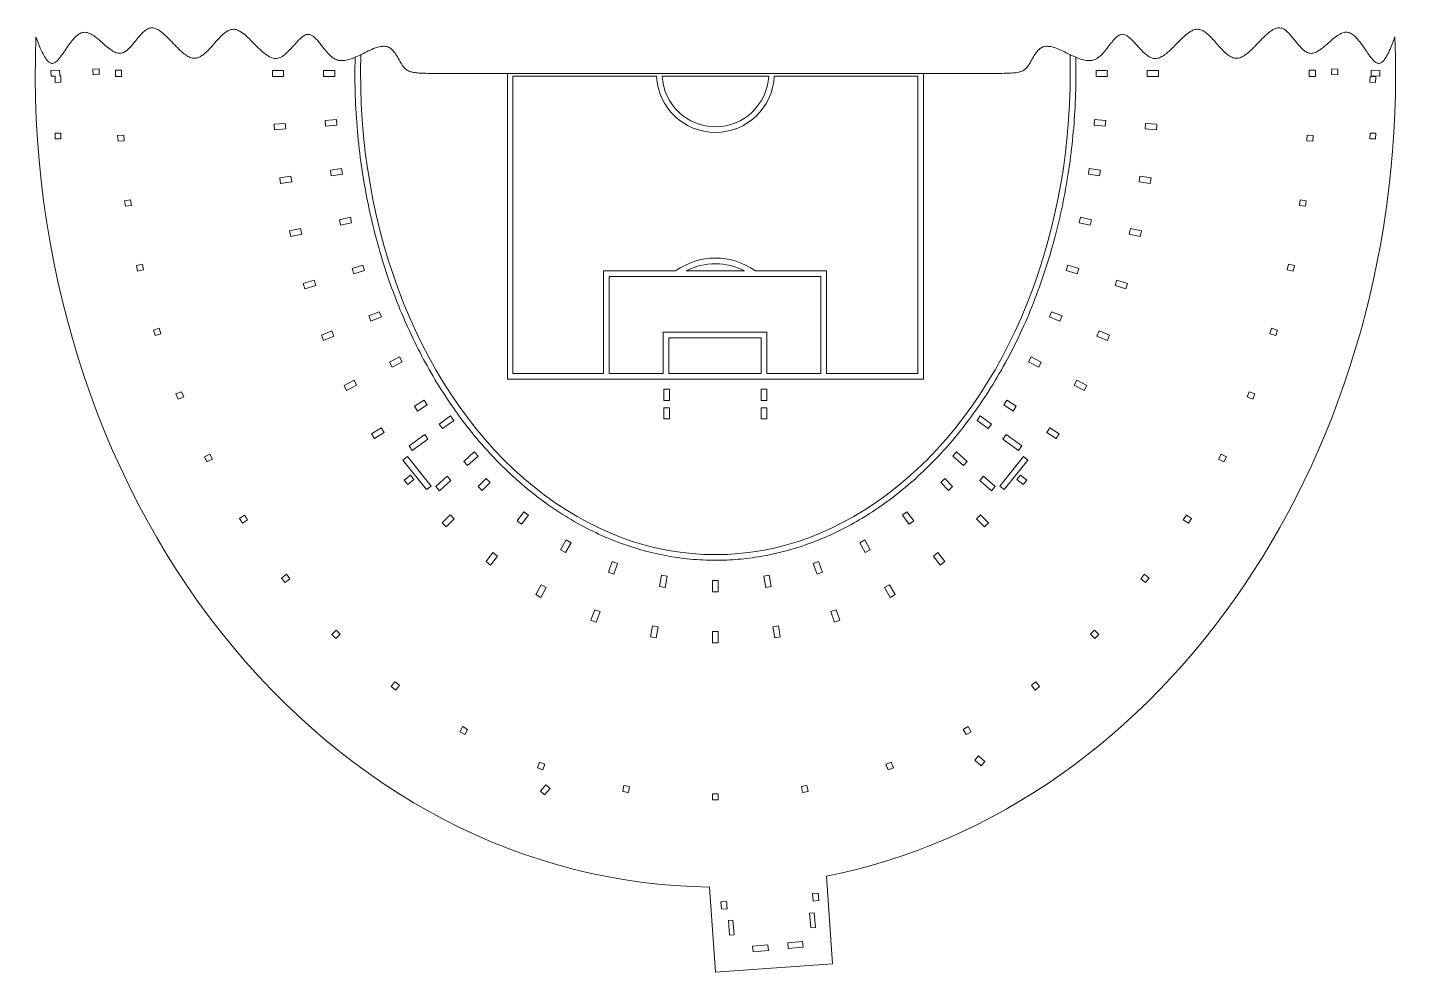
# Model space of a CAD drawing. Header units: millimetres. Extents: x -1576 to 2159, y -117 to 910.
# Drawn here: x -1576 to -840, y -117 to 385 of the extents above; entities that cross this region are included whole.
import ezdxf

# ---------------------------------------------------------------- set-up
doc = ezdxf.new("R2010")
doc.units = ezdxf.units.MM

msp = doc.modelspace()

# ---------------------------------------------------------------- linework, layer by layer
at = {"color": 7, "linetype": 'Continuous', "lineweight": 15}
for p, q in [((-1401.35, 369.21), (-1398.32, 370.62)), ((-1020.88, 370.62), (-1017.85, 369.21)), ((-1558.62, 362.31), (-1563.2, 362.16)), ((-1563.2, 362.16), (-1563.1, 359.16)), ((-1558.52, 359.31), (-1558.62, 362.31)), ((-1537.62, 363.02), (-1540.88, 362.91)), ((-1540.88, 362.91), (-1540.77, 359.92)), ((-1537.52, 360.03), (-1537.62, 363.02)), ((-1528.88, 362.3), (-1525.65, 362.3)), ((-1528.88, 362.01), (-1528.88, 362.3)), ((-1528.88, 362.01), (-1528.88, 362.01)), ((-1528.88, 362.01), (-1528.88, 360.66)), ((-1528.88, 359.3), (-1528.88, 360.66)), ((-1525.65, 362.3), (-1525.65, 360.66)), ((-1525.65, 359.01), (-1525.65, 360.66)), ((-1445.4, 362.28), (-1439.4, 362.28)), ((-1445.4, 362.04), (-1445.4, 362.28)), ((-1445.4, 362.04), (-1445.4, 362.04)), ((-1445.4, 362.04), (-1445.4, 360.66)), ((-1445.4, 359.28), (-1445.4, 360.66)), ((-1439.4, 362.28), (-1439.4, 360.66)), ((-1439.4, 359.04), (-1439.4, 360.66)), ((-1418.16, 362.27), (-1412.16, 362.27)), ((-1418.16, 362.04), (-1418.16, 362.27)), ((-1418.16, 362.04), (-1418.16, 362.04)), ((-1418.16, 362.04), (-1418.16, 360.66)), ((-1418.16, 359.27), (-1418.16, 360.66)), ((-1412.16, 362.27), (-1412.16, 360.66)), ((-1412.16, 359.05), (-1412.16, 360.66)), ((-1355.58, 360.66), (-1320.33, 360.66)), ((-1320.33, 360.66), (-1320.33, 198.07)), ((-1320.33, 360.66), (-1098.87, 360.66)), ((-1098.87, 360.66), (-1098.87, 198.07)), ((-1098.87, 360.66), (-1063.62, 360.66)), ((-1001.04, 362.27), (-1007.04, 362.27)), ((-1007.04, 362.27), (-1007.04, 360.66)), ((-1007.04, 359.05), (-1007.04, 360.66)), ((-1001.04, 362.04), (-1001.04, 362.27)), ((-1001.03, 362.04), (-1001.04, 360.66)), ((-1001.04, 362.04), (-1001.03, 362.04)), ((-1001.03, 359.27), (-1001.04, 360.66)), ((-973.8, 362.28), (-979.8, 362.28)), ((-979.8, 362.28), (-979.8, 360.66)), ((-979.8, 359.04), (-979.8, 360.66)), ((-973.8, 362.04), (-973.8, 362.28)), ((-973.8, 362.04), (-973.8, 360.66)), ((-973.8, 362.04), (-973.8, 362.04)), ((-973.8, 359.28), (-973.8, 360.66)), ((-893.55, 362.3), (-893.55, 360.66)), ((-890.32, 362.3), (-893.55, 362.3)), ((-893.55, 359.01), (-893.55, 360.66)), ((-890.32, 362.01), (-890.32, 362.3)), ((-890.32, 362.01), (-890.32, 360.66)), ((-890.32, 362.01), (-890.32, 362.01)), ((-890.32, 359.3), (-890.32, 360.66)), ((-881.57, 363.02), (-881.68, 360.03)), ((-878.32, 362.91), (-881.57, 363.02)), ((-878.43, 359.92), (-878.32, 362.91)), ((-860.58, 362.31), (-860.68, 359.31)), ((-856, 362.16), (-860.58, 362.31)), ((-856.1, 359.16), (-856, 362.16)), ((-1563.1, 359.16), (-1561.06, 359.23)), ((-1561.06, 359.23), (-1560.95, 355.85)), ((-1560.95, 355.85), (-1557.9, 355.94)), ((-1558, 359.31), (-1558.52, 359.31)), ((-1557.9, 355.94), (-1558, 359.31)), ((-1540.77, 359.92), (-1537.52, 360.03)), ((-1528.88, 359.3), (-1528.88, 359.3)), ((-1528.88, 359.3), (-1528.88, 359.01)), ((-1528.88, 359.01), (-1525.65, 359.01)), ((-1445.4, 359.28), (-1445.4, 359.28)), ((-1445.4, 359.28), (-1445.4, 359.04)), ((-1445.4, 359.04), (-1439.4, 359.04)), ((-1418.16, 359.27), (-1418.16, 359.27)), ((-1418.16, 359.27), (-1418.16, 359.04)), ((-1418.16, 359.04), (-1412.16, 359.05)), ((-1317.33, 359.16), (-1317.33, 201.07)), ((-1317.33, 359.16), (-1240.94, 359.16)), ((-1237.94, 359.16), (-1181.26, 359.16)), ((-1178.26, 359.16), (-1101.87, 359.16)), ((-1101.87, 359.16), (-1101.87, 201.07)), ((-1001.04, 359.04), (-1007.04, 359.05)), ((-1001.04, 359.27), (-1001.04, 359.04)), ((-1001.04, 359.27), (-1001.03, 359.27)), ((-973.8, 359.04), (-979.8, 359.04)), ((-973.8, 359.28), (-973.8, 359.04)), ((-973.8, 359.28), (-973.8, 359.28)), ((-890.32, 359.01), (-893.55, 359.01)), ((-890.32, 359.3), (-890.32, 359.01)), ((-890.32, 359.3), (-890.32, 359.3)), ((-881.68, 360.03), (-878.43, 359.92)), ((-861.21, 358.94), (-861.3, 355.94)), ((-861.3, 355.94), (-858.25, 355.85)), ((-858.15, 358.85), (-861.21, 358.94)), ((-860.68, 359.31), (-856.1, 359.16)), ((-858.25, 355.85), (-858.15, 358.85)), ((-1444.47, 333.66), (-1438.49, 334.09)), ((-1444.26, 330.66), (-1444.47, 333.66)), ((-1438.49, 334.09), (-1438.27, 331.1)), ((-1417.31, 335.63), (-1411.33, 336.07)), ((-1417.09, 332.64), (-1417.31, 335.63)), ((-1411.11, 333.07), (-1417.09, 332.64)), ((-1411.33, 336.07), (-1411.11, 333.07)), ((-1007.87, 336.07), (-1008.09, 333.07)), ((-1008.09, 333.07), (-1002.11, 332.64)), ((-1001.89, 335.63), (-1007.87, 336.07)), ((-1002.11, 332.64), (-1001.89, 335.63)), ((-980.71, 334.09), (-980.93, 331.1)), ((-974.73, 333.66), (-980.71, 334.09)), ((-974.94, 330.66), (-974.73, 333.66)), ((-1557.99, 328.94), (-1561.05, 328.85)), ((-1561.05, 328.85), (-1560.95, 325.85)), ((-1560.95, 325.85), (-1557.9, 325.94)), ((-1557.9, 325.94), (-1557.99, 328.94)), ((-1527.74, 327.6), (-1524.51, 327.84)), ((-1527.52, 324.61), (-1527.74, 327.6)), ((-1524.3, 324.85), (-1527.52, 324.61)), ((-1524.51, 327.84), (-1524.3, 324.85)), ((-1438.27, 331.1), (-1444.26, 330.66)), ((-980.93, 331.1), (-974.94, 330.66)), ((-894.69, 327.84), (-894.9, 324.85)), ((-894.9, 324.85), (-891.68, 324.61)), ((-891.46, 327.6), (-894.69, 327.84)), ((-891.68, 324.61), (-891.46, 327.6)), ((-861.21, 328.94), (-861.3, 325.94)), ((-861.3, 325.94), (-858.25, 325.85)), ((-858.15, 328.85), (-861.21, 328.94)), ((-858.25, 325.85), (-858.15, 328.85)), ((-1414.51, 309.11), (-1408.57, 309.99)), ((-1414.07, 306.14), (-1414.51, 309.11)), ((-1408.57, 309.99), (-1408.14, 307.02)), ((-1010.62, 309.99), (-1011.06, 307.02)), ((-1004.69, 309.11), (-1010.62, 309.99)), ((-1005.13, 306.14), (-1004.69, 309.11)), ((-1441.45, 305.14), (-1435.52, 306.01)), ((-1441.02, 302.17), (-1441.45, 305.14)), ((-1435.08, 303.05), (-1441.02, 302.17)), ((-1435.52, 306.01), (-1435.08, 303.05)), ((-1408.14, 307.02), (-1414.07, 306.14)), ((-1011.06, 307.02), (-1005.13, 306.14)), ((-983.68, 306.01), (-984.12, 303.05)), ((-984.12, 303.05), (-978.18, 302.17)), ((-977.74, 305.14), (-983.68, 306.01)), ((-978.18, 302.17), (-977.74, 305.14)), ((-1524.04, 292.96), (-1520.85, 293.43)), ((-1523.61, 289.99), (-1524.04, 292.96)), ((-1520.41, 290.46), (-1523.61, 289.99)), ((-1520.85, 293.43), (-1520.41, 290.46)), ((-898.35, 293.43), (-898.79, 290.46)), ((-898.79, 290.46), (-895.59, 289.99)), ((-895.15, 292.96), (-898.35, 293.43)), ((-895.59, 289.99), (-895.15, 292.96)), ((-1409.73, 282.84), (-1403.88, 284.16)), ((-1409.07, 279.92), (-1409.73, 282.84)), ((-1403.22, 281.24), (-1409.07, 279.92)), ((-1403.88, 284.16), (-1403.22, 281.24)), ((-1015.32, 284.16), (-1015.98, 281.24)), ((-1015.98, 281.24), (-1010.13, 279.92)), ((-1009.47, 282.84), (-1015.32, 284.16)), ((-1010.13, 279.92), (-1009.47, 282.84)), ((-1436.3, 276.84), (-1430.45, 278.16)), ((-1435.64, 273.91), (-1436.3, 276.84)), ((-1429.79, 275.24), (-1435.64, 273.91)), ((-1430.45, 278.16), (-1429.79, 275.24)), ((-988.75, 278.16), (-989.41, 275.24)), ((-989.41, 275.24), (-983.56, 273.91)), ((-982.9, 276.84), (-988.75, 278.16)), ((-983.56, 273.91), (-982.9, 276.84)), ((-1517.73, 258.44), (-1514.58, 259.15)), ((-1517.07, 255.52), (-1517.73, 258.44)), ((-1514.58, 259.15), (-1513.92, 256.23)), ((-1402.94, 256.97), (-1397.21, 258.75)), ((-1397.21, 258.75), (-1396.32, 255.88)), ((-1021.99, 258.75), (-1022.88, 255.88)), ((-1016.26, 256.97), (-1021.99, 258.75)), ((-904.62, 259.15), (-905.28, 256.23)), ((-901.47, 258.44), (-904.62, 259.15)), ((-902.13, 255.52), (-901.47, 258.44)), ((-1513.92, 256.23), (-1517.07, 255.52)), ((-1428.95, 248.89), (-1423.22, 250.67)), ((-1423.22, 250.67), (-1422.33, 247.81)), ((-1402.05, 254.1), (-1402.94, 256.97)), ((-1396.32, 255.88), (-1402.05, 254.1)), ((-1269.13, 201.07), (-1269.13, 255.58)), ((-1269.13, 255.58), (-1230.82, 255.58)), ((-1266.13, 201.07), (-1266.13, 252.58)), ((-1266.13, 252.58), (-1153.51, 252.58)), ((-1225.13, 255.58), (-1194.07, 255.58)), ((-1188.38, 255.58), (-1150.51, 255.58)), ((-1153.51, 252.58), (-1153.51, 201.07)), ((-1150.51, 255.58), (-1150.51, 201.07)), ((-1022.88, 255.88), (-1017.15, 254.1)), ((-1017.15, 254.1), (-1016.26, 256.97)), ((-995.98, 250.67), (-996.87, 247.81)), ((-990.25, 248.89), (-995.98, 250.67)), ((-905.28, 256.23), (-902.13, 255.52)), ((-1428.06, 246.03), (-1428.95, 248.89)), ((-1422.33, 247.81), (-1428.06, 246.03)), ((-996.87, 247.81), (-991.14, 246.03)), ((-991.14, 246.03), (-990.25, 248.89)), ((-1394.05, 231.66), (-1388.49, 233.91)), ((-1392.93, 228.88), (-1394.05, 231.66)), ((-1387.36, 231.13), (-1392.93, 228.88)), ((-1388.49, 233.91), (-1387.36, 231.13)), ((-1030.71, 233.91), (-1031.84, 231.13)), ((-1031.84, 231.13), (-1026.27, 228.88)), ((-1025.15, 231.66), (-1030.71, 233.91)), ((-1026.27, 228.88), (-1025.15, 231.66)), ((-1508.67, 224.13), (-1505.59, 225.09)), ((-1507.78, 221.27), (-1508.67, 224.13)), ((-1504.7, 222.23), (-1507.78, 221.27)), ((-1505.59, 225.09), (-1504.7, 222.23)), ((-1419.3, 221.45), (-1413.74, 223.7)), ((-1418.18, 218.67), (-1419.3, 221.45)), ((-1412.61, 220.92), (-1418.18, 218.67)), ((-1413.74, 223.7), (-1412.61, 220.92)), ((-1237.36, 222.95), (-1182.17, 222.95)), ((-1237.36, 201.07), (-1237.36, 222.95)), ((-1182.17, 222.95), (-1182.17, 201.07)), ((-1005.46, 223.7), (-1006.59, 220.92)), ((-1006.59, 220.92), (-1001.02, 218.67)), ((-999.9, 221.45), (-1005.46, 223.7)), ((-1001.02, 218.67), (-999.9, 221.45)), ((-913.61, 225.09), (-914.5, 222.23)), ((-914.5, 222.23), (-911.42, 221.27)), ((-910.53, 224.13), (-913.61, 225.09)), ((-911.42, 221.27), (-910.53, 224.13)), ((-1234.36, 201.07), (-1234.36, 219.95)), ((-1234.36, 219.95), (-1185.17, 219.95)), ((-1185.17, 219.95), (-1185.17, 201.07)), ((-1383, 207.12), (-1377.66, 209.85)), ((-1381.63, 204.45), (-1383, 207.12)), ((-1376.29, 207.18), (-1381.63, 204.45)), ((-1377.66, 209.85), (-1376.29, 207.18)), ((-1041.54, 209.85), (-1042.91, 207.18)), ((-1042.91, 207.18), (-1037.57, 204.45)), ((-1036.2, 207.12), (-1041.54, 209.85)), ((-1037.57, 204.45), (-1036.2, 207.12)), ((-1317.33, 201.07), (-1269.13, 201.07)), ((-1266.13, 201.07), (-1237.36, 201.07)), ((-1234.36, 201.07), (-1185.17, 201.07)), ((-1182.17, 201.07), (-1153.51, 201.07)), ((-1150.51, 201.07), (-1101.87, 201.07)), ((-1496.7, 190.16), (-1493.7, 191.37)), ((-1493.7, 191.37), (-1492.57, 188.59)), ((-1407.24, 194.71), (-1401.9, 197.44)), ((-1405.87, 192.04), (-1407.24, 194.71)), ((-1400.53, 194.77), (-1405.87, 192.04)), ((-1401.9, 197.44), (-1400.53, 194.77)), ((-1320.33, 198.07), (-1098.87, 198.07)), ((-1237.03, 192.69), (-1237.03, 186.69)), ((-1234.03, 192.69), (-1237.03, 192.69)), ((-1234.03, 186.69), (-1234.03, 192.69)), ((-1185.17, 192.69), (-1185.17, 186.69)), ((-1182.17, 192.69), (-1185.17, 192.69)), ((-1182.17, 186.69), (-1182.17, 192.69)), ((-1017.3, 197.44), (-1018.67, 194.77)), ((-1018.67, 194.77), (-1013.33, 192.04)), ((-1011.96, 194.71), (-1017.3, 197.44)), ((-1013.33, 192.04), (-1011.96, 194.71)), ((-925.5, 191.37), (-926.62, 188.59)), ((-922.5, 190.16), (-925.5, 191.37)), ((-1495.57, 187.38), (-1496.7, 190.16)), ((-1492.57, 188.59), (-1495.57, 187.38)), ((-1369.67, 183.59), (-1364.62, 186.83)), ((-1363, 184.3), (-1368.06, 181.07)), ((-1364.62, 186.83), (-1363, 184.3)), ((-1237.03, 186.69), (-1234.03, 186.69)), ((-1185.17, 186.69), (-1182.17, 186.69)), ((-1054.58, 186.83), (-1056.2, 184.3)), ((-1056.2, 184.3), (-1051.14, 181.07)), ((-1049.52, 183.59), (-1054.58, 186.83)), ((-926.62, 188.59), (-923.63, 187.38)), ((-923.63, 187.38), (-922.5, 190.16)), ((-1368.06, 181.07), (-1369.67, 183.59)), ((-1350.56, 178.47), (-1356.57, 174.16)), ((-1348.81, 176.04), (-1350.56, 178.47)), ((-1237.03, 182.86), (-1237.03, 176.86)), ((-1234.03, 182.86), (-1237.03, 182.86)), ((-1237.03, 176.86), (-1234.03, 176.86)), ((-1234.03, 176.86), (-1234.03, 182.86)), ((-1185.17, 182.86), (-1185.17, 176.86)), ((-1182.17, 182.86), (-1185.17, 182.86)), ((-1185.17, 176.86), (-1182.17, 176.86)), ((-1182.17, 176.86), (-1182.17, 182.86)), ((-1068.64, 178.47), (-1070.39, 176.04)), ((-1062.63, 174.16), (-1068.64, 178.47)), ((-1051.14, 181.07), (-1049.52, 183.59)), ((-1392.61, 168.91), (-1387.56, 172.15)), ((-1385.94, 169.62), (-1391, 166.39)), ((-1387.56, 172.15), (-1385.94, 169.62)), ((-1356.57, 174.16), (-1354.82, 171.72)), ((-1354.82, 171.72), (-1348.81, 176.04)), ((-1070.39, 176.04), (-1064.38, 171.72)), ((-1064.38, 171.72), (-1062.63, 174.16)), ((-1031.64, 172.15), (-1033.26, 169.62)), ((-1033.26, 169.62), (-1028.2, 166.39)), ((-1026.58, 168.91), (-1031.64, 172.15)), ((-1391, 166.39), (-1392.61, 168.91)), ((-1364.33, 168.6), (-1372.66, 162.62)), ((-1372.66, 162.62), (-1370.92, 160.18)), ((-1370.92, 160.18), (-1362.58, 166.16)), ((-1362.58, 166.16), (-1364.33, 168.6)), ((-1054.87, 168.6), (-1056.62, 166.16)), ((-1056.62, 166.16), (-1048.28, 160.18)), ((-1046.54, 162.62), (-1054.87, 168.6)), ((-1048.28, 160.18), (-1046.54, 162.62)), ((-1028.2, 166.39), (-1026.58, 168.91)), ((-1481.55, 156.66), (-1478.67, 158.14)), ((-1480.18, 153.99), (-1481.55, 156.66)), ((-1477.31, 155.47), (-1480.18, 153.99)), ((-1478.67, 158.14), (-1477.31, 155.47)), ((-1373.54, 156.89), (-1375.88, 155.02)), ((-1375.88, 155.02), (-1363.29, 139.28)), ((-1360.95, 141.16), (-1373.54, 156.89)), ((-1337.91, 159.37), (-1343.57, 154.28)), ((-1341.56, 152.05), (-1335.9, 157.14)), ((-1335.9, 157.14), (-1337.91, 159.37)), ((-1081.29, 159.37), (-1083.3, 157.14)), ((-1083.3, 157.14), (-1077.64, 152.05)), ((-1075.63, 154.28), (-1081.29, 159.37)), ((-1045.66, 156.89), (-1058.25, 141.16)), ((-1055.91, 139.28), (-1043.32, 155.02)), ((-1043.32, 155.02), (-1045.66, 156.89)), ((-940.53, 158.14), (-941.89, 155.47)), ((-941.89, 155.47), (-939.02, 153.99)), ((-937.65, 156.66), (-940.53, 158.14)), ((-939.02, 153.99), (-937.65, 156.66)), ((-1343.57, 154.28), (-1341.56, 152.05)), ((-1077.64, 152.05), (-1075.63, 154.28)), ((-1375.25, 144.38), (-1371.9, 147.06)), ((-1373.37, 142.04), (-1375.25, 144.38)), ((-1370.02, 144.72), (-1373.37, 142.04)), ((-1371.9, 147.06), (-1370.02, 144.72)), ((-1363.29, 139.28), (-1360.95, 141.16)), ((-1352.33, 146.39), (-1358.47, 140.86)), ((-1358.47, 140.86), (-1356.47, 138.63)), ((-1356.47, 138.63), (-1350.33, 144.16)), ((-1350.33, 144.16), (-1352.33, 146.39)), ((-1335.82, 140.92), (-1331.6, 145.18)), ((-1333.68, 138.81), (-1335.82, 140.92)), ((-1329.47, 143.07), (-1333.68, 138.81)), ((-1331.6, 145.18), (-1329.47, 143.07)), ((-1087.6, 145.18), (-1089.73, 143.07)), ((-1089.73, 143.07), (-1085.52, 138.81)), ((-1083.38, 140.92), (-1087.6, 145.18)), ((-1085.52, 138.81), (-1083.38, 140.92)), ((-1066.87, 146.39), (-1068.87, 144.16)), ((-1068.87, 144.16), (-1062.73, 138.63)), ((-1060.73, 140.86), (-1066.87, 146.39)), ((-1062.73, 138.63), (-1060.73, 140.86)), ((-1058.25, 141.16), (-1055.91, 139.28)), ((-1049.18, 144.72), (-1047.3, 147.06)), ((-1049.18, 144.72), (-1045.83, 142.04)), ((-1043.95, 144.38), (-1047.3, 147.06)), ((-1045.83, 142.04), (-1043.95, 144.38)), ((-1462.93, 123.91), (-1460.21, 125.66)), ((-1460.21, 125.66), (-1458.59, 123.13)), ((-1354.97, 121.55), (-1350.75, 125.82)), ((-1350.75, 125.82), (-1348.61, 123.71)), ((-1315.13, 122.67), (-1311.5, 127.44)), ((-1309.11, 125.63), (-1312.74, 120.85)), ((-1311.5, 127.44), (-1309.11, 125.63)), ((-1107.7, 127.44), (-1110.09, 125.63)), ((-1110.09, 125.63), (-1106.46, 120.85)), ((-1104.07, 122.67), (-1107.7, 127.44)), ((-1068.45, 125.82), (-1070.59, 123.71)), ((-1064.23, 121.55), (-1068.45, 125.82)), ((-958.99, 125.66), (-960.61, 123.13)), ((-956.27, 123.91), (-958.99, 125.66)), ((-1461.31, 121.39), (-1462.93, 123.91)), ((-1458.59, 123.13), (-1461.31, 121.39)), ((-1352.83, 119.44), (-1354.97, 121.55)), ((-1348.61, 123.71), (-1352.83, 119.44)), ((-1312.74, 120.85), (-1315.13, 122.67)), ((-1106.46, 120.85), (-1104.07, 122.67)), ((-1070.59, 123.71), (-1066.37, 119.44)), ((-1066.37, 119.44), (-1064.23, 121.55)), ((-960.61, 123.13), (-957.88, 121.39)), ((-957.88, 121.39), (-956.27, 123.91)), ((-1291.97, 107.25), (-1289.06, 112.5)), ((-1286.44, 111.05), (-1289.34, 105.8)), ((-1289.06, 112.5), (-1286.44, 111.05)), ((-1130.14, 112.5), (-1132.76, 111.05)), ((-1132.76, 111.05), (-1129.85, 105.8)), ((-1127.23, 107.25), (-1130.14, 112.5)), ((-1331.62, 100.98), (-1327.98, 105.76)), ((-1325.6, 103.95), (-1329.23, 99.17)), ((-1327.98, 105.76), (-1325.6, 103.95)), ((-1289.34, 105.8), (-1291.97, 107.25)), ((-1129.85, 105.8), (-1127.23, 107.25)), ((-1091.21, 105.76), (-1093.6, 103.95)), ((-1093.6, 103.95), (-1089.97, 99.17)), ((-1087.58, 100.98), (-1091.21, 105.76)), ((-1329.23, 99.17), (-1331.62, 100.98)), ((-1266.54, 95.39), (-1264.5, 101.03)), ((-1264.5, 101.03), (-1261.68, 100.01)), ((-1261.68, 100.01), (-1263.72, 94.37)), ((-1154.7, 101.03), (-1157.52, 100.01)), ((-1157.52, 100.01), (-1155.48, 94.37)), ((-1152.66, 95.39), (-1154.7, 101.03)), ((-1089.97, 99.17), (-1087.58, 100.98)), ((-1440.44, 92.23), (-1437.91, 94.25)), ((-1438.56, 89.89), (-1440.44, 92.23)), ((-1436.04, 91.9), (-1438.56, 89.89)), ((-1437.91, 94.25), (-1436.04, 91.9)), ((-1305.17, 83.43), (-1302.26, 88.68)), ((-1302.26, 88.68), (-1299.64, 87.23)), ((-1263.72, 94.37), (-1266.54, 95.39)), ((-1239.33, 87.79), (-1238.27, 93.7)), ((-1238.27, 93.7), (-1235.32, 93.17)), ((-1235.32, 93.17), (-1236.38, 87.26)), ((-1208.1, 91), (-1211.1, 91)), ((-1211.1, 91), (-1211.1, 85)), ((-1208.1, 85), (-1208.1, 91)), ((-1180.93, 93.7), (-1183.88, 93.17)), ((-1183.88, 93.17), (-1182.82, 87.26)), ((-1179.87, 87.79), (-1180.93, 93.7)), ((-1155.48, 94.37), (-1152.66, 95.39)), ((-1116.94, 88.68), (-1119.56, 87.23)), ((-1114.03, 83.43), (-1116.94, 88.68)), ((-981.29, 94.25), (-983.16, 91.9)), ((-983.16, 91.9), (-980.64, 89.89)), ((-978.76, 92.23), (-981.29, 94.25)), ((-980.64, 89.89), (-978.76, 92.23)), ((-1302.55, 81.98), (-1305.17, 83.43)), ((-1299.64, 87.23), (-1302.55, 81.98)), ((-1236.38, 87.26), (-1239.33, 87.79)), ((-1211.1, 85), (-1208.1, 85)), ((-1182.82, 87.26), (-1179.87, 87.79)), ((-1119.56, 87.23), (-1116.65, 81.98)), ((-1116.65, 81.98), (-1114.03, 83.43)), ((-1275.83, 69.79), (-1273.78, 75.43)), ((-1273.78, 75.43), (-1270.96, 74.41)), ((-1270.96, 74.41), (-1273.01, 68.77)), ((-1145.41, 75.43), (-1148.23, 74.41)), ((-1148.23, 74.41), (-1146.19, 68.77)), ((-1143.37, 69.79), (-1145.41, 75.43)), ((-1273.01, 68.77), (-1275.83, 69.79)), ((-1244.14, 60.98), (-1243.08, 66.89)), ((-1243.08, 66.89), (-1240.12, 66.36)), ((-1240.12, 66.36), (-1241.18, 60.45)), ((-1176.12, 66.89), (-1179.08, 66.36)), ((-1179.08, 66.36), (-1178.02, 60.45)), ((-1175.06, 60.98), (-1176.12, 66.89)), ((-1146.19, 68.77), (-1143.37, 69.79)), ((-1413.66, 62.18), (-1411.39, 64.48)), ((-1411.53, 60.07), (-1413.66, 62.18)), ((-1409.25, 62.37), (-1411.53, 60.07)), ((-1411.39, 64.48), (-1409.25, 62.37)), ((-1241.18, 60.45), (-1244.14, 60.98)), ((-1208.1, 63.77), (-1211.1, 63.77)), ((-1211.1, 63.77), (-1211.1, 57.77)), ((-1208.1, 57.77), (-1208.1, 63.77)), ((-1178.02, 60.45), (-1175.06, 60.98)), ((-1007.81, 64.48), (-1009.95, 62.37)), ((-1009.95, 62.37), (-1007.67, 60.07)), ((-1005.54, 62.18), (-1007.81, 64.48)), ((-1007.67, 60.07), (-1005.54, 62.18)), ((-1211.1, 57.77), (-1208.1, 57.77)), ((-1382.14, 34.53), (-1380.19, 37.1)), ((-1380.19, 37.1), (-1377.8, 35.29)), ((-1039.01, 37.1), (-1041.4, 35.29)), ((-1037.05, 34.53), (-1039.01, 37.1)), ((-1379.76, 32.71), (-1382.14, 34.53)), ((-1377.8, 35.29), (-1379.76, 32.71)), ((-1041.4, 35.29), (-1039.44, 32.71)), ((-1039.44, 32.71), (-1037.05, 34.53)), ((-1345.65, 10.42), (-1344.08, 13.25)), ((-1343.02, 8.96), (-1345.65, 10.42)), ((-1344.08, 13.25), (-1341.46, 11.79)), ((-1341.46, 11.79), (-1343.02, 8.96)), ((-1075.12, 13.25), (-1077.74, 11.79)), ((-1077.74, 11.79), (-1076.18, 8.96)), ((-1076.18, 8.96), (-1073.55, 10.42)), ((-1073.55, 10.42), (-1075.12, 13.25)), ((-1304.3, -8.69), (-1303.19, -5.65)), ((-1303.19, -5.65), (-1300.37, -6.67)), ((-1300.37, -6.67), (-1301.48, -9.71)), ((-1116.01, -5.65), (-1118.83, -6.67)), ((-1118.83, -6.67), (-1117.72, -9.71)), ((-1114.9, -8.69), (-1116.01, -5.65)), ((-1069.59, -2.38), (-1071.53, -4.66)), ((-1071.53, -4.66), (-1068.12, -7.58)), ((-1066.17, -5.29), (-1069.59, -2.38)), ((-1068.12, -7.58), (-1066.17, -5.29)), ((-1301.48, -9.71), (-1304.3, -8.69)), ((-1117.72, -9.71), (-1114.9, -8.69)), ((-1299.77, -17.75), (-1302.76, -21.09)), ((-1302.76, -21.09), (-1300.53, -23.09)), ((-1300.53, -23.09), (-1297.53, -19.75)), ((-1297.53, -19.75), (-1299.77, -17.75)), ((-1258.87, -21.19), (-1258.3, -18.01)), ((-1255.91, -21.72), (-1258.87, -21.19)), ((-1258.3, -18.01), (-1255.34, -18.54)), ((-1255.34, -18.54), (-1255.91, -21.72)), ((-1160.9, -18.01), (-1163.86, -18.54)), ((-1163.86, -18.54), (-1163.29, -21.72)), ((-1163.29, -21.72), (-1160.33, -21.19)), ((-1160.33, -21.19), (-1160.9, -18.01)), ((-1208.1, -22.48), (-1211.1, -22.48)), ((-1211.1, -22.48), (-1211.1, -25.72)), ((-1211.1, -25.72), (-1208.1, -25.72)), ((-1208.1, -25.72), (-1208.1, -22.48)), ((-1212.83, -72.11), (-1209.6, -117.45)), ((-1147.23, -113), (-1150.56, -66.33)), ((-1203.65, -79.63), (-1206.64, -79.89)), ((-1206.64, -79.89), (-1206.28, -83.88)), ((-1203.3, -83.61), (-1203.65, -79.63)), ((-1154.94, -75.29), (-1157.93, -75.55)), ((-1157.93, -75.55), (-1157.57, -79.54)), ((-1157.57, -79.54), (-1154.59, -79.27)), ((-1154.59, -79.27), (-1154.94, -75.29)), ((-1206.28, -83.88), (-1203.3, -83.61)), ((-1157.01, -85.85), (-1159.51, -86.07)), ((-1159.51, -86.07), (-1158.82, -93.81)), ((-1156.32, -93.59), (-1157.01, -85.85)), ((-1200.3, -89.71), (-1202.73, -89.93)), ((-1202.73, -89.93), (-1202.04, -97.66)), ((-1199.61, -97.44), (-1200.3, -89.71)), ((-1158.82, -93.81), (-1156.32, -93.59)), ((-1202.04, -97.66), (-1199.61, -97.44)), ((-1181.69, -102.77), (-1189.83, -103.5)), ((-1181.42, -105.76), (-1181.69, -102.77)), ((-1163.2, -101.12), (-1171.1, -101.83)), ((-1171.1, -101.83), (-1170.84, -104.82)), ((-1162.94, -104.11), (-1163.2, -101.12)), ((-1189.83, -103.5), (-1189.57, -106.48)), ((-1189.57, -106.48), (-1181.42, -105.76)), ((-1170.84, -104.82), (-1162.94, -104.11)), ((-1209.6, -117.45), (-1147.23, -113))]:
    msp.add_line(p, q, dxfattribs=at)
for centre, radius, start, end in [((-1209.6, 360.66), 31.38, 182.74025, 357.25975), ((-1209.6, 360.66), 28.38, 183.03023, 356.96977), ((-1209.6, 226.05), 36.37, 54.30081, 125.69919), ((-1209.6, 226.05), 33.37, 62.26428, 117.73572)]:
    msp.add_arc(centre, radius, start, end, dxfattribs=at)
for major_axis, ratio, start_param, end_param in [((0, 432.78), 0.836401, 1.526033, 3.132656), ((0, 432.78), 0.836401, 3.305423, 4.757152), ((0, 255.95), 0.737878, 1.531845, 4.75134)]:
    msp.add_ellipse((-1209.6, 360.66), major_axis=major_axis, ratio=ratio, start_param=start_param, end_param=end_param, dxfattribs=at)
for points, knots in [([(-1571.22, 380.02), (-1570.6, 378.39), (-1569.43, 375.35), (-1567.73, 371.45), (-1566.13, 368.61), (-1564.84, 367), (-1563.75, 366.26), (-1562.99, 365.99), (-1562.2, 365.97), (-1561.17, 366.31), (-1559.97, 367.27), (-1558.3, 369.19), (-1556.41, 371.9), (-1554.23, 375.13), (-1552.17, 377.95), (-1550.16, 380.19), (-1548.28, 381.73), (-1546.31, 382.6), (-1544.36, 382.57), (-1542.57, 381.96), (-1540.66, 380.86), (-1538.64, 379.33), (-1536.33, 377.34), (-1533.86, 375.13), (-1531.38, 373.16), (-1529.09, 371.82), (-1527.07, 371.22), (-1525.17, 371.43), (-1523.52, 372.29), (-1521.85, 373.65), (-1520.16, 375.47), (-1518.26, 377.8), (-1516.25, 380.34), (-1514.2, 382.63), (-1512.23, 384.24), (-1510.27, 385.04), (-1508.2, 384.86), (-1506.2, 383.97), (-1503.82, 382.3), (-1501.13, 379.76), (-1498.13, 376.59), (-1495.33, 373.68), (-1492.75, 371.34), (-1490.45, 369.71), (-1488.1, 368.69), (-1485.78, 368.65), (-1483.75, 369.49), (-1481.91, 370.75), (-1479.99, 372.5), (-1478, 374.63), (-1475.8, 377.17), (-1473.48, 379.76), (-1471.02, 382.12), (-1468.62, 383.71), (-1466.28, 384.27), (-1464.17, 383.88), (-1461.73, 382.64), (-1459, 380.43), (-1455.88, 377.33), (-1452.65, 373.97), (-1449.48, 371.06), (-1446.47, 369.11), (-1443.69, 368.34), (-1441.06, 368.98), (-1438.82, 370.53), (-1436.51, 372.73), (-1434.15, 375.37), (-1432, 377.79), (-1430.13, 379.59), (-1428.7, 380.68), (-1427.38, 381.31), (-1426.05, 381.53), (-1424.61, 381.11), (-1423.19, 380.12), (-1421.71, 378.64), (-1420.14, 376.74), (-1418.39, 374.45), (-1416.5, 372.07), (-1414.4, 369.85), (-1412.08, 368.13), (-1409.45, 367.35), (-1406.75, 367.46), (-1404.05, 368.12), (-1402.27, 368.84), (-1401.35, 369.21)], [0, 0, 0, 0, 0.02354, 0.044026, 0.057243, 0.067573, 0.071435, 0.074916, 0.078288, 0.081912, 0.089304, 0.098624, 0.116332, 0.133808, 0.15119, 0.163405, 0.174306, 0.183917, 0.191666, 0.2, 0.209263, 0.221279, 0.234061, 0.250494, 0.265939, 0.276723, 0.286205, 0.29379, 0.301892, 0.310949, 0.32277, 0.335375, 0.351517, 0.366489, 0.376742, 0.385642, 0.394328, 0.403928, 0.414868, 0.4335, 0.453672, 0.4738, 0.487927, 0.500643, 0.511793, 0.522012, 0.530996, 0.540973, 0.551977, 0.565934, 0.580389, 0.597301, 0.61287, 0.62639, 0.635489, 0.644622, 0.654738, 0.672182, 0.691655, 0.714105, 0.735143, 0.749601, 0.762222, 0.772817, 0.784913, 0.798616, 0.815826, 0.832615, 0.842321, 0.850865, 0.856706, 0.861977, 0.868683, 0.876329, 0.885174, 0.8969, 0.909496, 0.924036, 0.937959, 0.950699, 0.962545, 0.974171, 0.986648, 1, 1, 1, 1]), ([(-1017.85, 369.21), (-1016.93, 368.84), (-1015.15, 368.12), (-1012.44, 367.46), (-1009.75, 367.35), (-1007.12, 368.13), (-1004.8, 369.85), (-1002.7, 372.07), (-1000.65, 374.64), (-998.65, 377.28), (-996.73, 379.5), (-994.9, 380.98), (-993.13, 381.59), (-991.45, 381.21), (-989.58, 380.08), (-987.19, 377.82), (-984.39, 374.6), (-981.72, 371.69), (-979.37, 369.79), (-977.57, 368.8), (-975.49, 368.42), (-973.21, 368.94), (-970.88, 370.25), (-968.42, 372.21), (-965.86, 374.69), (-963.07, 377.58), (-960.2, 380.43), (-957.47, 382.64), (-955.03, 383.88), (-952.92, 384.27), (-950.62, 383.72), (-948.31, 382.22), (-945.95, 380), (-943.61, 377.4), (-941.23, 374.66), (-938.8, 372.07), (-936.3, 369.94), (-933.72, 368.65), (-931.1, 368.68), (-928.75, 369.71), (-926.45, 371.34), (-923.86, 373.68), (-921.07, 376.59), (-918.07, 379.76), (-915.38, 382.3), (-913, 383.97), (-911, 384.86), (-909.04, 385.03), (-907.29, 384.39), (-905.76, 383.29), (-904.16, 381.73), (-902.51, 379.78), (-900.63, 377.41), (-898.61, 374.94), (-896.48, 372.84), (-894.37, 371.51), (-892.01, 371.15), (-889.46, 372.09), (-886.27, 374.28), (-883.19, 377.07), (-880.02, 379.79), (-877.53, 381.53), (-875.19, 382.53), (-872.99, 382.64), (-870.92, 381.73), (-869.04, 380.19), (-866.79, 377.68), (-864.38, 374.29), (-862.17, 370.97), (-860.38, 368.58), (-859.12, 367.18), (-857.99, 366.3), (-857, 365.97), (-856.21, 365.99), (-855.45, 366.26), (-854.47, 366.93), (-853.34, 368.25), (-852.11, 370.27), (-850.8, 372.95), (-849.42, 376.26), (-848.48, 378.73), (-847.98, 380.02)], [0, 0, 0, 0, 0.013353, 0.025832, 0.037458, 0.049305, 0.062047, 0.075971, 0.090513, 0.106422, 0.120653, 0.130037, 0.138004, 0.14478, 0.152601, 0.167334, 0.18885, 0.210298, 0.220445, 0.229517, 0.237775, 0.248409, 0.260287, 0.273613, 0.290702, 0.30839, 0.327864, 0.34531, 0.355427, 0.364561, 0.373661, 0.386524, 0.401272, 0.417324, 0.433755, 0.45029, 0.465165, 0.478007, 0.488227, 0.499379, 0.512096, 0.526224, 0.546354, 0.566528, 0.585162, 0.596103, 0.605704, 0.614391, 0.621882, 0.6303, 0.639763, 0.651951, 0.664689, 0.68062, 0.695044, 0.704869, 0.713822, 0.72608, 0.740479, 0.765934, 0.782092, 0.796791, 0.806887, 0.816047, 0.825658, 0.836561, 0.848777, 0.870982, 0.892635, 0.902653, 0.911207, 0.918066, 0.92169, 0.925062, 0.928544, 0.932406, 0.940993, 0.951668, 0.964297, 0.981288, 1, 1, 1, 1]), ([(-1401.35, 369.21), (-1401.4, 366.36), (-1401.56, 357.21), (-1401.11, 341.75), (-1399.59, 322.95), (-1397.05, 304.35), (-1393.51, 286.05), (-1388.99, 268.14), (-1383.62, 251.04), (-1377.48, 234.82), (-1370.66, 219.52), (-1363.08, 204.88), (-1354.77, 190.98), (-1345.58, 177.62), (-1335.51, 164.92), (-1324.56, 153), (-1312.97, 142.19), (-1300.82, 132.55), (-1288.16, 124.13), (-1275.3, 117.11), (-1262.36, 111.46), (-1249.4, 107.12), (-1236.25, 104.01), (-1222.96, 102.13), (-1210, 101.52), (-1197.46, 102.05), (-1185.37, 103.61), (-1173.38, 106.18), (-1161.55, 109.77), (-1149.91, 114.36), (-1138.52, 119.93), (-1127.05, 126.67), (-1115.58, 134.66), (-1104.22, 143.97), (-1093.38, 154.31), (-1083.11, 165.63), (-1073.24, 178.13), (-1063.88, 191.8), (-1055.13, 206.62), (-1047.22, 222.25), (-1040.17, 238.62), (-1034.02, 255.64), (-1028.92, 272.87), (-1024.82, 290.2), (-1021.66, 307.52), (-1019.4, 325.09), (-1018.05, 342.83), (-1017.65, 357.57), (-1017.8, 366.36), (-1017.85, 369.21)], [0, 0, 0, 0, 0.011739, 0.037682, 0.063563, 0.089322, 0.114899, 0.140238, 0.165287, 0.188596, 0.211568, 0.234172, 0.256383, 0.278184, 0.300841, 0.323019, 0.344722, 0.365967, 0.386783, 0.407207, 0.426152, 0.444844, 0.46334, 0.481702, 0.499995, 0.516624, 0.533306, 0.550088, 0.567018, 0.584142, 0.601497, 0.619121, 0.638848, 0.658964, 0.679491, 0.70044, 0.721817, 0.744951, 0.768547, 0.792581, 0.817024, 0.841835, 0.866972, 0.890927, 0.915082, 0.939389, 0.963799, 0.988261, 1, 1, 1, 1]), ([(-1398.32, 370.62), (-1397, 371.28), (-1394.43, 372.57), (-1390.7, 374.25), (-1387.37, 375.16), (-1384.5, 375.06), (-1382.19, 373.93), (-1380.4, 371.92), (-1378.71, 369.33), (-1377.2, 366.56), (-1375.63, 364.02), (-1373.86, 362.34), (-1371.81, 361.46), (-1369.43, 361), (-1366.66, 360.78), (-1363.43, 360.69), (-1359.74, 360.66), (-1357.05, 360.66), (-1355.58, 360.66)], [0, 0, 0, 0, 0.088687, 0.172209, 0.245909, 0.294064, 0.341831, 0.395639, 0.453968, 0.527461, 0.585151, 0.633292, 0.671224, 0.717759, 0.778176, 0.83827, 0.911588, 1, 1, 1, 1]), ([(-1063.62, 360.66), (-1061.79, 360.66), (-1058.53, 360.66), (-1054.16, 360.71), (-1050.65, 360.9), (-1047.83, 361.31), (-1045.43, 362.25), (-1043.57, 364.02), (-1042, 366.56), (-1040.49, 369.33), (-1038.8, 371.92), (-1037.01, 373.93), (-1034.7, 375.06), (-1031.82, 375.16), (-1028.5, 374.25), (-1024.77, 372.57), (-1022.2, 371.28), (-1020.88, 370.62)], [0, 0, 0, 0, 0.109836, 0.19604, 0.262517, 0.321265, 0.366668, 0.414812, 0.472505, 0.546003, 0.604334, 0.658148, 0.705916, 0.754075, 0.827779, 0.911307, 1, 1, 1, 1])]:
    msp.add_open_spline(points, degree=3, knots=knots, dxfattribs=at)

doc.saveas('drawing.dxf')
